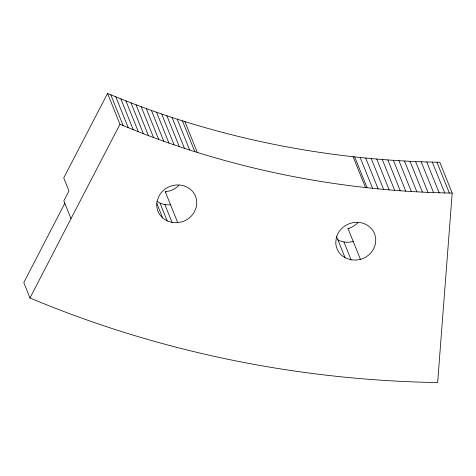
<?xml version="1.0" encoding="UTF-8"?>
<svg xmlns="http://www.w3.org/2000/svg" width="476" height="476" viewBox="0 0 476 476"><rect width="100%" height="100%" fill="white"/><g stroke="black" fill="none" stroke-linecap="round" stroke-linejoin="round"><path stroke-width="0.71" d="M29.982 297.988L71.001 218.657L63.832 200.83L68.972 190.918L63.742 177.917L107.564 93.433C212.54 137.427 326.072 160.358 439.806 162.262L452.2 193.095L437.646 382.567C298.083 380.211 158.77 352.038 29.982 297.988L23.8 282.607L64.819 203.282M71.001 218.657L119.958 124.266L107.564 93.433M177.703 222.631L165.309 191.798L170.033 190.852A20.23 18.701 -21.9 0 0 178.875 185.295M170.533 204.805C165.803 205.156 160.828 204.133 157.003 201.199M360.392 259.283L347.998 228.45L349.051 228.236A20.23 18.701 -21.9 0 0 357.892 222.679M353.228 241.451C348.152 242.873 342.428 242.451 337.853 239.767M119.958 124.266C224.934 168.26 338.466 191.191 452.2 193.095M172.068 222.47L177.268 222.72L182.427 221.685A20.23 18.701 -21.9 0 0 194.345 211.981L196.219 207.28A20.23 18.701 -21.9 0 0 183.944 185.854A20.23 18.701 -21.9 0 0 159.162 195.737L157.288 200.438A20.23 18.701 -21.9 0 0 159.674 214.599L162.965 218.264L167.189 220.947L172.068 222.47L164.898 204.638M351.086 259.854L356.286 260.104L361.451 259.075A20.23 18.701 -21.9 0 0 373.363 249.364L375.243 244.67L375.79 239.731L374.975 234.906A20.23 18.701 -21.9 0 0 360.463 222.631L355.263 222.381A20.23 18.701 -21.9 0 0 336.306 237.821L335.758 242.754A20.23 18.701 -21.9 0 0 341.982 255.648L346.207 258.331L351.086 259.854L343.922 242.022M347.998 228.45L349.134 228.569M165.309 191.798L166.017 192.018M436.95 162.215L449.35 193.048M432.309 162.114L444.709 192.947M426.74 161.959L439.134 192.792M421.171 161.769L433.565 192.601M415.602 161.542L427.995 192.375M410.038 161.287L422.432 192.12M404.481 160.995L416.875 191.828M398.924 160.668L411.323 191.501M393.372 160.311L405.772 191.144M387.827 159.924L400.221 190.757M382.287 159.502L394.681 190.335M376.748 159.043L389.142 189.876M371.22 158.556L383.614 189.388M365.693 158.032L378.087 188.865M360.171 157.473L372.565 188.312M354.656 156.89L367.05 187.722M353.103 156.711L365.497 187.544M336.478 236.346L345.023 257.593M184.896 121.588L197.29 152.421M182.451 120.827L194.845 151.66M177.245 119.167L189.638 149.999M172.05 117.477L184.444 148.31M166.868 115.757L179.262 146.59M161.697 114.008L174.091 144.841M156.544 112.223L168.938 143.056M151.404 110.408L163.798 141.241M146.275 108.564L158.675 139.397M141.164 106.689L153.558 137.522M136.065 104.779L148.458 135.612M130.983 102.846L143.377 133.679M125.914 100.876L138.308 131.709M120.856 98.877L133.256 129.71M160.019 203.121L167.189 220.947M115.823 96.842L128.217 127.675M156.854 203.508L162.643 217.907M110.795 94.784L123.189 125.616"/></g></svg>
